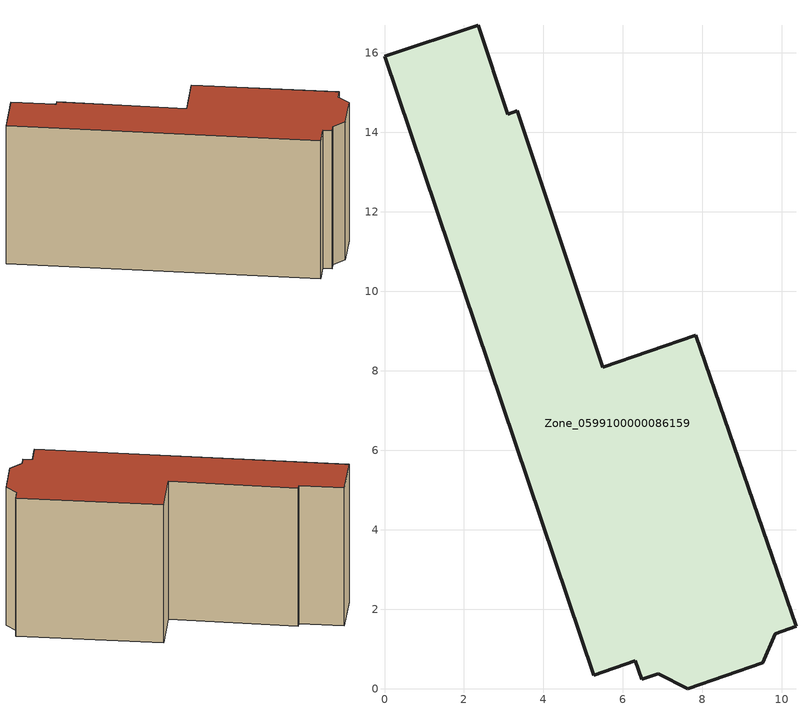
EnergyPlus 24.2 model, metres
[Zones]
Zone_0599100000086159
 floor ground (C_G): 10.35,1.57 9.83,1.39 9.52,0.65 7.63,0 6.89,0.38 6.47,0.24 6.31,0.71 5.26,0.34 0,15.91 2.36,16.7 3.1,14.46 3.34,14.54 5.49,8.09 7.83,8.89 z0
 wall outside (C_F): 9.83,1.39 10.35,1.57 7.83,8.89 5.49,8.09 3.34,14.54 3.1,14.46 2.36,16.7 0,15.91 5.26,0.34 6.31,0.71 6.47,0.24 6.89,0.38 7.63,0 9.52,0.65 9.83,1.39 z0:8.24
 roof outside (C_R): 7.63,0 9.52,0.65 9.83,1.39 10.35,1.57 7.83,8.89 5.49,8.09 3.34,14.54 3.1,14.46 2.36,16.7 0,15.91 5.26,0.34 6.31,0.71 6.47,0.24 6.89,0.38 z8.24
[BUILDING]
Pand.0599100000086159: North Axis=0; Terrain=City; Loads Convergence Tolerance Value=0.04; Temperature Convergence Tolerance Value=0.4; Solar Distribution=FullExterior; Maximum Number of Warmup Days=25; Minimum Number of Warmup Days=1
[Site:Location]
Rotterdam.The.Hague.AP_ZH_NLD Design_Conditions: Latitude=51.96; Longitude=4.45; Time Zone=1; Elevation=-4.5
[SITE:GROUNDTEMPERATURE:BUILDINGSURFACE]
18, 18, 18, 18, 18, 18, 18, 18, 18, 18, 18, 18
[MATERIAL] Thermal Absorptance=0.9; Solar Absorptance=0.7; Visible Absorptance=0.7
Name | Roughness | Thickness | Conductivity | Density | Specific Heat
G.TC.1946 | MediumSmooth | 0.15 | 1 | 540 | 1210
F.TC.1946 | Rough | 0.3 | 0.857143 | 1920 | 840
R.TC.1946 | MediumRough | 0.2 | 0.909091 | 1500 | 1000
[CONSTRUCTION]
C_G: G.TC.1946
C_F: F.TC.1946
C_R: R.TC.1946
[ZONE]
Zone_0599100000086159: Type=1; Multiplier=1; Ceiling Height=Autocalculate; Volume=Autocalculate; Floor Area=autocalculate; Part of Total Floor Area=Yes
[ZONEINFILTRATION:DESIGNFLOWRATE]
Infil_Zone_0599100000086159: Zone or ZoneList or Space or SpaceList=Zone_0599100000086159; Schedule=AlwaysOn; Design Flow Rate Calculation Method=Flow/Area; Flow Rate per Floor Area=0.003; Constant Term Coefficient=1; Temperature Term Coefficient=0; Velocity Term Coefficient=0; Velocity Squared Term Coefficient=0
[HVACTEMPLATE:ZONE:IDEALLOADSAIRSYSTEM]
Zone_0599100000086159: Maximum Heating Supply Air Temperature=50; Minimum Cooling Supply Air Temperature=13; Maximum Heating Supply Air Humidity Ratio=0.0156; Minimum Cooling Supply Air Humidity Ratio=0.0077; Heating Limit=NoLimit; Cooling Limit=NoLimit; Dehumidification Control Type=ConstantSensibleHeatRatio; Cooling Sensible Heat Ratio=0.7; Dehumidification Setpoint=60; Humidification Control Type=None; Humidification Setpoint=30; Outdoor Air Method=None; Outdoor Air Flow Rate per Person=0.00944; Outdoor Air Flow Rate per Zone Floor Area=0; Outdoor Air Flow Rate per Zone=0; Demand Controlled Ventilation Type=None; Outdoor Air Economizer Type=NoEconomizer; Heat Recovery Type=None; Sensible Heat Recovery Effectiveness=0.7; Latent Heat Recovery Effectiveness=0.65
[ZONECONTROL:THERMOSTAT]
ThermostatControl_Zone_0599100000086159: Zone or ZoneList=Zone_0599100000086159; Control Type Schedule=DualSetpointControlType; Control 1=Thermostat_Zone_0599100000086159; Temperature Difference Between Cutout And Setpoint=0
[THERMOSTATSETPOINT:DUALSETPOINT]
Thermostat_Zone_0599100000086159: Heating Setpoint Temperature Schedule=HeatingSetpoint_Zone_0599100000086159; Cooling Setpoint Temperature Schedule=CoolingSetpoint_Zone_0599100000086159
[SCHEDULE:COMPACT]
HeatingSetpoint_Zone_0599100000086159: Through: 12/31, For: AllDays, Until: 24:00, 21
CoolingSetpoint_Zone_0599100000086159: Through: 12/31, For: AllDays, Until: 24:00, 24
DualSetpointControlType: Through: 12/31, For: AllDays, Until: 24:00, 4
AlwaysOn: Through: 12/31, For: AllDays, Until: 24:00, 1
